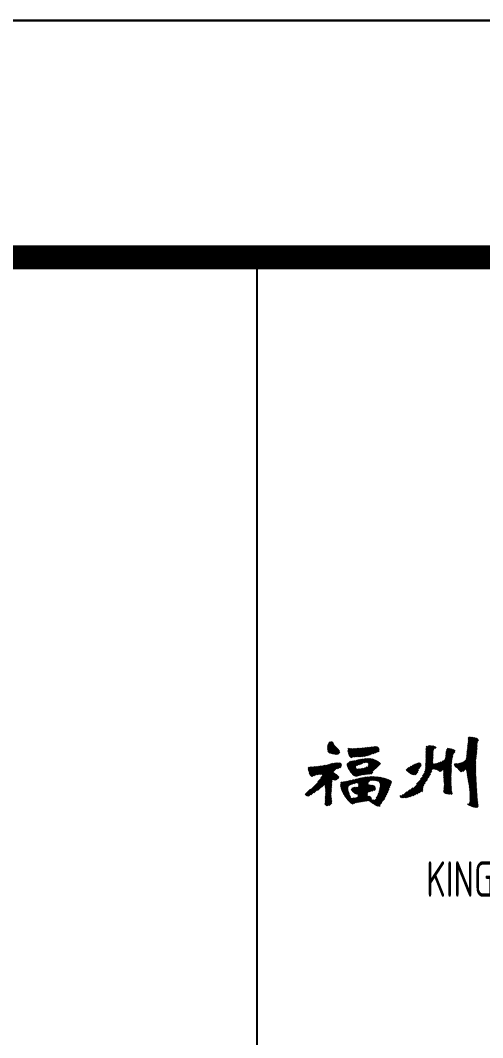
# Model space of a CAD drawing. Extents: x 580289 to 1106878, y -144605 to 78052.
# Drawn here: x 731462 to 733414, y -6472 to -2179 of the extents above; entities that cross this region are included whole.
import ezdxf

# ---------------------------------------------------------------- set-up
doc = ezdxf.new("R2010")
doc.units = 0
doc.header["$LTSCALE"] = 100
doc.layers.add('T图框', color=7, linetype='CONTINUOUS')
doc.layers.add('图框', color=254, linetype='CONTINUOUS')
doc.styles.add('HZTXT', font='tssdeng.shx', dxfattribs={"width": 0.7, "bigfont": 'tssdchn.shx'})

# ---------------------------------------------------------------- blocks, each defined once
blk = doc.blocks.new('A$C72C84CBD')
at = {"layer": '图框', "color": 0}
for p, q in [((76100, 1000), (76100, 58400)), ((76988.5, 56323.2), (77033.5, 56368.3)), ((76989.1, 56328.4), (77031.1, 56370.3)), ((76989.8, 56333.5), (77027.8, 56371.5)), ((76990.4, 56338.6), (77024.2, 56372.4)), ((76990.9, 56343.6), (77020.5, 56373.2)), ((76991.5, 56348.6), (77016.7, 56373.9)), ((76991.9, 56353.6), (77012.9, 56374.5)), ((76992.4, 56358.5), (77009, 56375.1)), ((76992.7, 56363.3), (77005, 56375.6)), ((76992.8, 56368), (77000.8, 56376)), ((76993.4, 56373), (76995.8, 56375.4)), ((76398.1, 56334.5), (76419.2, 56355.6)), ((76398.2, 56330.1), (76421.7, 56353.6)), ((76398.5, 56325.9), (76423.3, 56350.8)), ((76398.7, 56339.6), (76415.6, 56356.5)), ((76399, 56321.9), (76424.6, 56347.5)), ((76399.6, 56318.1), (76426.1, 56344.5)), ((76400.6, 56314.5), (76427.9, 56341.9)), ((76402.1, 56311.5), (76430, 56339.5)), ((76402.5, 56347.9), (76409.5, 56354.9)), ((76404.6, 56309.6), (76432.3, 56337.3)), ((76407.9, 56308.4), (76434.5, 56335)), ((76411.4, 56307.4), (76436.9, 56332.9)), ((76415, 56306.5), (76439.2, 56330.7)), ((76418.7, 56305.7), (76441.6, 56328.6)), ((76422.4, 56304.9), (76443.8, 56326.3)), ((76426.2, 56304.2), (76445.7, 56323.7)), ((76484.6, 56317.8), (76494.8, 56328)), ((76484.9, 56322.6), (76490.3, 56328)), ((76485, 56313.6), (76499.1, 56327.7)), ((76485.7, 56309.9), (76503.4, 56327.6)), ((76486.7, 56306.3), (76507.9, 56327.6)), ((76487.8, 56302.9), (76512.4, 56327.6)), ((76489, 56299.7), (76517, 56327.7)), ((76490.4, 56296.6), (76521.7, 56327.9)), ((76492, 56293.7), (76526.4, 56328.1)), ((76494.1, 56291.3), (76531.2, 56328.4)), ((76497.2, 56289.9), (76536, 56328.8)), ((76503.5, 56291.8), (76540.9, 56329.2)), ((76509, 56292.8), (76545.8, 56329.6)), ((76514, 56293.3), (76550.8, 56330.1)), ((76518.8, 56293.6), (76555.8, 56330.6)), ((76523.5, 56293.7), (76560.8, 56331.1)), ((76528, 56293.8), (76565.9, 56331.7)), ((76532.5, 56293.8), (76571, 56332.3)), ((76537.1, 56293.9), (76576.1, 56332.9)), ((76541.7, 56294), (76581.2, 56333.6)), ((76546.4, 56294.3), (76586.3, 56334.2)), ((76551.6, 56294.9), (76591.4, 56334.8)), ((76557.4, 56296.2), (76596.5, 56335.3)), ((76563.5, 56297.9), (76601.4, 56335.8)), ((76569.9, 56299.8), (76605.9, 56335.7)), ((76576.6, 56302), (76609.7, 56335)), ((76583.3, 56304.2), (76612.6, 56333.5)), ((76590, 56306.4), (76614.6, 56331)), ((76596.7, 56308.6), (76615.7, 56327.6)), ((76603.8, 56311.2), (76615.9, 56323.4)), ((76813.7, 56292.1), (76846, 56324.4)), ((76813.8, 56296.7), (76852.6, 56335.5)), ((76813.9, 56301.3), (76849.5, 56336.9)), ((76814, 56305.9), (76846, 56337.9)), ((76814.1, 56310.4), (76842.2, 56338.6)), ((76814.2, 56315), (76838.1, 56339)), ((76814.3, 56319.7), (76833.9, 56339.3)), ((76814.5, 56324.3), (76829.5, 56339.3)), ((76814.8, 56329.1), (76824.8, 56339.1)), ((76815.9, 56334.7), (76818.6, 56337.4)), ((76850.3, 56328.7), (76855.5, 56333.9)), ((76895.5, 56284.2), (76933.3, 56321.9)), ((76896.3, 56289.4), (76930.2, 56323.3)), ((76896.9, 56294.5), (76926.9, 56324.5)), ((76897.6, 56299.7), (76923.4, 56325.5)), ((76898.2, 56304.8), (76919.8, 56326.3)), ((76898.9, 56309.9), (76916.1, 56327.2)), ((76899.6, 56315.1), (76912.4, 56327.9)), ((76900.4, 56320.5), (76908.4, 56328.4)), ((76948.1, 56242.4), (77028.4, 56322.7)), ((76984.5, 56283.3), (77028.7, 56327.5)), ((76985.3, 56288.6), (77028.9, 56332.2)), ((76985.6, 56293.4), (77029, 56336.8)), ((76985.9, 56298.1), (77029, 56341.3)), ((76986.3, 56303), (77029.1, 56345.9)), ((76986.7, 56308), (77029.4, 56350.6)), ((76987.3, 56313), (77030.2, 56356)), ((76987.9, 56318.1), (77034.2, 56364.4)), ((76430.1, 56303.7), (76447.3, 56320.9)), ((76434.3, 56303.3), (76448.4, 56317.5)), ((76438.9, 56303.4), (76448.8, 56313.4)), ((76487.9, 56240.2), (76527.6, 56279.9)), ((76489.4, 56237.2), (76533.1, 56281)), ((76491, 56234.4), (76538.6, 56281.9)), ((76492.8, 56231.6), (76544, 56282.8)), ((76522.9, 56257.3), (76549.2, 56283.6)), ((76529.4, 56259.3), (76554.3, 56284.1)), ((76534.3, 56214.8), (76599.5, 56280)), ((76536.4, 56261.8), (76559.2, 56284.6)), ((76544, 56264.9), (76564, 56284.9)), ((76552, 56268.4), (76568.7, 56285.1)), ((76557.6, 56269.5), (76573.2, 56285.1)), ((76561.9, 56269.3), (76577.6, 56285)), ((76565.5, 56268.4), (76581.8, 56284.7)), ((76568.5, 56266.9), (76585.7, 56284.1)), ((76570.6, 56255.6), (76596.3, 56281.3)), ((76570.8, 56264.8), (76589.4, 56283.3)), ((76572, 56261.4), (76592.9, 56282.4)), ((76611.7, 56314.6), (76615, 56317.9)), ((76812.9, 56255.4), (76842.6, 56285.1)), ((76812.9, 56250.9), (76842.6, 56280.6)), ((76813, 56260), (76842.7, 56289.7)), ((76813.1, 56264.5), (76842.8, 56294.2)), ((76813.2, 56269.1), (76842.8, 56298.8)), ((76813.3, 56273.7), (76842.9, 56303.3)), ((76813.4, 56278.3), (76843, 56308)), ((76813.5, 56282.9), (76843.4, 56312.8)), ((76813.6, 56287.5), (76844, 56317.9)), ((76855.3, 56239.5), (76935.9, 56320)), ((76858.8, 56238.4), (76935.5, 56315.1)), ((76862, 56237.1), (76928.3, 56303.4)), ((76864.7, 56235.4), (76926, 56296.6)), ((76867.5, 56233.7), (76924.5, 56290.7)), ((76870.6, 56232.3), (76923.4, 56285.1)), ((76874.6, 56231.8), (76922.6, 56279.8)), ((76950.2, 56240.1), (77028, 56317.8)), ((76952.3, 56237.6), (77027.6, 56312.9)), ((76954.2, 56235), (77027.1, 56307.9)), ((76956.3, 56232.7), (77026.5, 56302.9)), ((76958.8, 56230.7), (77025.9, 56297.7)), ((76962.2, 56229.6), (77025.2, 56292.6)), ((76968.8, 56231.7), (77024.5, 56287.4)), ((76982, 56240.4), (77023.8, 56282.2)), ((76306.5, 56130.6), (76443, 56267.2)), ((76309.3, 56129), (76447.7, 56267.4)), ((76312.8, 56128), (76451.8, 56266.9)), ((76316.6, 56244), (76321.6, 56249)), ((76317, 56239.9), (76326.7, 56249.6)), ((76317.5, 56128.2), (76454.6, 56265.3)), ((76317.8, 56236.2), (76331.3, 56249.8)), ((76318.7, 56232.6), (76336.1, 56250)), ((76319.7, 56229.2), (76340.9, 56250.3)), ((76320.8, 56225.8), (76345.8, 56250.8)), ((76322, 56222.5), (76350.7, 56251.2)), ((76323.2, 56219.2), (76355.8, 56251.8)), ((76324.5, 56216), (76360.8, 56252.4)), ((76326, 56213), (76366, 56253)), ((76328.3, 56210.8), (76371.2, 56253.7)), ((76332.1, 56210.2), (76376.5, 56254.6)), ((76339.2, 56212.8), (76381.9, 56255.5)), ((76347, 56216), (76387.4, 56256.5)), ((76353, 56217.5), (76393, 56257.5)), ((76357.4, 56186.1), (76438.1, 56266.8)), ((76358.5, 56218.5), (76398.6, 56258.7)), ((76363.6, 56219.2), (76404.7, 56260.3)), ((76368.4, 56219.5), (76411.4, 56262.5)), ((76371, 56204.1), (76433.1, 56266.2)), ((76372.7, 56219.3), (76417.3, 56263.9)), ((76376.1, 56218.2), (76422.8, 56264.9)), ((76376.9, 56214.5), (76427.9, 56265.5)), ((76436.2, 56242.4), (76455.8, 56262)), ((76443, 56244.7), (76456.1, 56257.8)), ((76449.9, 56247.1), (76455.7, 56253)), ((76480.7, 56260), (76493.9, 56273.1)), ((76481.1, 56255.8), (76499.2, 56274)), ((76482.3, 56252.5), (76504.6, 56274.8)), ((76483.6, 56249.4), (76510.2, 56275.9)), ((76485, 56246.3), (76516, 56277.3)), ((76486.4, 56243.2), (76521.9, 56278.7)), ((76494.6, 56228.9), (76517.5, 56251.9)), ((76496.5, 56226.4), (76517.4, 56247.2)), ((76498.5, 56223.9), (76518.2, 56243.6)), ((76500.5, 56221.4), (76520.7, 56241.6)), ((76502.6, 56219), (76524.6, 56241)), ((76504.7, 56216.6), (76529, 56240.9)), ((76507.1, 56214.5), (76533.7, 56241.1)), ((76509.7, 56212.7), (76538.7, 56241.7)), ((76513, 56211.4), (76544.1, 56242.5)), ((76516.9, 56210.8), (76549.9, 56243.8)), ((76522, 56211.5), (76556.2, 56245.7)), ((76528.3, 56213.2), (76564.7, 56249.7)), ((76540.2, 56216.2), (76602.6, 56278.6)), ((76545.9, 56217.4), (76605.6, 56277)), ((76551.3, 56218.3), (76608.4, 56275.4)), ((76556.5, 56219.1), (76611.2, 56273.7)), ((76561.5, 56219.6), (76614, 56272)), ((76566.3, 56219.8), (76616.6, 56270.1)), ((76570.8, 56219.9), (76619, 56268)), ((76575.3, 56219.9), (76620.8, 56265.4)), ((76730.6, 56236), (76741.6, 56247)), ((76732.5, 56233.3), (76752, 56252.9)), ((76734.8, 56231.2), (76761.6, 56257.9)), ((76737.3, 56229.2), (76770.3, 56262.2)), ((76739.9, 56227.3), (76778.3, 56265.7)), ((76742.5, 56225.4), (76784.3, 56267.2)), ((76745.1, 56223.5), (76788.2, 56266.6)), ((76747.8, 56221.7), (76790.9, 56264.9)), ((76750.7, 56220.1), (76792.3, 56261.7)), ((76753.7, 56218.7), (76792.1, 56257)), ((76757.1, 56217.6), (76787.8, 56248.3)), ((76761.3, 56217.3), (76780.8, 56236.7)), ((76774.2, 56176.3), (76863.2, 56265.3)), ((76791.9, 56198.4), (76857.4, 56264)), ((76800.3, 56211.3), (76852.2, 56263.3)), ((76805.5, 56221.1), (76847.8, 56263.3)), ((76808.8, 56228.8), (76843.9, 56263.9)), ((76810.9, 56235.4), (76842.5, 56267)), ((76812.1, 56241.2), (76842.4, 56271.4)), ((76812.8, 56246.3), (76842.5, 56276)), ((76844.4, 56242), (76870, 56267.6)), ((76848.2, 56241.3), (76877.7, 56270.8)), ((76851.8, 56240.4), (76887.1, 56275.7)), ((76884.1, 56236.8), (76922.1, 56274.8)), ((76888.6, 56214.3), (76920.5, 56246.3)), ((76888.7, 56218.9), (76920.7, 56250.9)), ((76888.7, 56209.9), (76920.4, 56241.6)), ((76888.9, 56223.6), (76920.9, 56255.6)), ((76888.9, 56205.6), (76920.3, 56237)), ((76889.1, 56237.3), (76921.7, 56269.9)), ((76889.1, 56228.3), (76921.1, 56260.3)), ((76889.3, 56233), (76921.4, 56265.1)), ((76933.8, 56259.5), (76935.8, 56261.5)), ((76934.1, 56255.3), (76941.8, 56263)), ((76935.8, 56252.6), (76946.7, 56263.4)), ((76938.1, 56250.4), (76952, 56264.3)), ((76940.8, 56248.6), (76957.9, 56265.7)), ((76943.3, 56246.6), (76964.6, 56267.9)), ((76945.8, 56244.6), (76972.6, 56271.4)), ((76984.9, 56238.9), (77023.4, 56277.3)), ((76985.7, 56235.1), (77023.2, 56272.7)), ((76986.1, 56231.1), (77023.2, 56268.1)), ((76986.7, 56227.1), (77023.1, 56263.6)), ((76987.2, 56223.1), (77023.1, 56259.1)), ((76987.7, 56219.2), (77023.1, 56254.6)), ((76988.3, 56215.3), (77023.2, 56250.2)), ((76988.9, 56211.4), (77023.2, 56245.7)), ((76989.5, 56207.5), (77023.3, 56241.3)), ((76990.2, 56203.7), (77023.5, 56237)), ((76326.4, 56132.6), (76423, 56229.2)), ((76340, 56141.7), (76424.4, 56226.1)), ((76354.9, 56152.1), (76427.1, 56224.3)), ((76372.6, 56165.3), (76429.9, 56222.6)), ((76385.5, 56173.8), (76432.7, 56220.9)), ((76387.2, 56170.9), (76435.5, 56219.2)), ((76388.3, 56167.5), (76438.2, 56217.4)), ((76421.2, 56195.9), (76440.7, 56215.5)), ((76425.5, 56195.8), (76442.9, 56213.2)), ((76429.8, 56195.6), (76444.6, 56210.4)), ((76434.6, 56195.9), (76445, 56206.3)), ((76458.2, 56152.2), (76499.2, 56193.2)), ((76459.5, 56148.9), (76505.3, 56194.7)), ((76460.8, 56145.8), (76511.5, 56196.5)), ((76494.9, 56175.4), (76517.7, 56198.2)), ((76502, 56178), (76523.8, 56199.8)), ((76507.1, 56142.7), (76572.5, 56208.1)), ((76508.6, 56180.1), (76529.7, 56201.2)), ((76509.5, 56140.6), (76577.3, 56208.4)), ((76512, 56138.6), (76582, 56208.6)), ((76514.8, 56136.9), (76586.5, 56208.6)), ((76514.8, 56181.8), (76535.5, 56202.5)), ((76518.2, 56135.8), (76591, 56208.6)), ((76520.5, 56183), (76541.1, 56203.7)), ((76524.9, 56182.9), (76546.7, 56204.7)), ((76527.6, 56181.1), (76552.1, 56205.6)), ((76529.1, 56178.1), (76557.4, 56206.4)), ((76529.8, 56169.8), (76567.6, 56207.6)), ((76529.8, 56174.3), (76562.5, 56207.1)), ((76580, 56220.1), (76588.5, 56228.6)), ((76580, 56193.1), (76595.4, 56208.5)), ((76585, 56193.7), (76599.7, 56208.3)), ((76589.6, 56193.7), (76603.9, 56208)), ((76593.9, 56193.6), (76608.1, 56207.7)), ((76598, 56193.2), (76612.2, 56207.3)), ((76602, 56192.6), (76616.2, 56206.8)), ((76605.6, 56191.8), (76620.1, 56206.3)), ((76608.9, 56190.6), (76624, 56205.7)), ((76612, 56189.2), (76627.8, 56205)), ((76614.6, 56187.4), (76631.5, 56204.2)), ((76617, 56185.2), (76635.1, 56203.4)), ((76617.3, 56149.6), (76662, 56194.3)), ((76618.8, 56182.5), (76638.7, 56202.4)), ((76618.8, 56155.6), (76658.9, 56195.7)), ((76619.9, 56161.2), (76655.7, 56197)), ((76620.1, 56179.4), (76642.2, 56201.4)), ((76620.6, 56166.4), (76652.4, 56198.2)), ((76620.9, 56175.6), (76645.6, 56200.4)), ((76620.9, 56171.2), (76649.1, 56199.3)), ((76723.1, 56120.7), (76837.5, 56235.1)), ((76728.1, 56121.2), (76835.5, 56228.6)), ((76733.5, 56122.1), (76832.2, 56220.8)), ((76739.1, 56123.3), (76827, 56211.2)), ((76745.2, 56124.8), (76819, 56198.6)), ((76766.8, 56218.2), (76778.7, 56230.2)), ((76889.2, 56201.5), (76920.2, 56232.4)), ((76889.6, 56197.4), (76920.1, 56227.9)), ((76890, 56193.3), (76920, 56223.3)), ((76890.3, 56189.1), (76920, 56218.8)), ((76890.5, 56184.9), (76919.9, 56214.2)), ((76890.7, 56180.6), (76919.9, 56209.7)), ((76890.7, 56167.1), (76919.8, 56196.2)), ((76890.8, 56176.2), (76919.9, 56205.2)), ((76890.8, 56171.7), (76919.8, 56200.7)), ((76990.8, 56199.8), (77023.6, 56232.6)), ((76991.5, 56196), (77023.7, 56228.2)), ((76992.2, 56192.2), (77023.9, 56223.9)), ((76992.9, 56188.5), (77024, 56219.6)), ((76993.7, 56184.7), (77024.2, 56215.2)), ((76994.4, 56181), (77024.4, 56210.9)), ((76995.1, 56177.2), (77024.6, 56206.6)), ((76995.8, 56173.4), (77024.8, 56202.4)), ((76996.4, 56169.5), (77025, 56198.1)), ((76996.9, 56165.5), (77025.2, 56193.8)), ((76304.2, 56132.8), (76326.4, 56155.1)), ((76389, 56163.8), (76416.6, 56191.4)), ((76389.5, 56159.8), (76416.3, 56186.6)), ((76389.8, 56128.6), (76414, 56152.8)), ((76389.9, 56155.7), (76416, 56181.7)), ((76390.1, 56133.5), (76414.3, 56157.7)), ((76390.2, 56151.5), (76415.6, 56176.9)), ((76390.3, 56138.1), (76414.7, 56162.5)), ((76390.4, 56147.2), (76415.3, 56172.1)), ((76390.4, 56142.7), (76415, 56167.3)), ((76453.4, 56174.3), (76465.6, 56186.5)), ((76453.5, 56169.9), (76471, 56187.4)), ((76453.8, 56179.2), (76460.1, 56185.4)), ((76454, 56165.9), (76476.5, 56188.4)), ((76454.9, 56162.3), (76482, 56189.4)), ((76455.9, 56158.8), (76487.6, 56190.6)), ((76457, 56155.5), (76493.4, 56191.8)), ((76462.2, 56142.7), (76484, 56164.5)), ((76463.6, 56139.6), (76483.7, 56159.7)), ((76465.1, 56136.6), (76484.1, 56155.6)), ((76466.7, 56133.7), (76484.9, 56151.9)), ((76498.9, 56152.4), (76509.1, 56162.6)), ((76499.5, 56094.6), (76578.4, 56173.6)), ((76499.9, 56157.9), (76500.9, 56158.9)), ((76500.5, 56149.5), (76514.7, 56163.7)), ((76502.6, 56147.1), (76519.1, 56163.7)), ((76503, 56093.7), (76582.6, 56173.2)), ((76504.8, 56144.9), (76524.2, 56164.3)), ((76510.2, 56096.3), (76586.7, 56172.9)), ((76517.2, 56098.9), (76590.6, 56172.3)), ((76523, 56100.2), (76594.1, 56171.3)), ((76523.2, 56136.3), (76569.6, 56182.8)), ((76526.2, 56125.8), (76574.4, 56174.1)), ((76526.6, 56135.3), (76569.4, 56178.1)), ((76527, 56131.2), (76571.1, 56175.2)), ((76573.1, 56145.8), (76597, 56169.7)), ((76579.3, 56147.5), (76598.8, 56167.1)), ((76585.7, 56149.4), (76599.7, 56163.4)), ((76586.7, 56096.6), (76663.7, 56173.6)), ((76589.5, 56094.9), (76661.1, 56166.4)), ((76592.3, 56093.2), (76658.2, 56159.1)), ((76592.8, 56152), (76598.9, 56158.1)), ((76595.2, 56091.6), (76655.2, 56151.5)), ((76604.6, 56119), (76666.1, 56180.4)), ((76609.8, 56128.6), (76667.8, 56186.6)), ((76613, 56136.3), (76667.2, 56190.6)), ((76615.4, 56143.2), (76664.8, 56192.6)), ((76713.9, 56120.4), (76746.8, 56153.4)), ((76718.3, 56120.4), (76759.4, 56161.5)), ((76751.9, 56127), (76809.1, 56184.2)), ((76759, 56129.7), (76803.7, 56174.4)), ((76766.7, 56132.8), (76801, 56167.2)), ((76774.9, 56136.6), (76799.7, 56161.4)), ((76783.9, 56141.1), (76799.3, 56156.5)), ((76793.7, 56146.4), (76798.6, 56151.3)), ((76888.5, 56146.9), (76919.9, 56178.3)), ((76888.8, 56142.7), (76920, 56173.9)), ((76889.2, 56152.1), (76919.9, 56182.8)), ((76889.9, 56157.3), (76919.8, 56187.2)), ((76890.4, 56162.3), (76919.8, 56191.7)), ((76890.7, 56140.1), (76920.1, 56169.5)), ((76893.8, 56138.7), (76920.3, 56165.2)), ((76897.3, 56137.8), (76920.5, 56160.9)), ((76901.1, 56137.1), (76920.7, 56156.7)), ((76905, 56136.5), (76921.1, 56152.6)), ((76997.4, 56161.5), (77025.4, 56189.6)), ((76997.9, 56157.5), (77025.7, 56185.3)), ((76998.3, 56153.4), (77025.9, 56181.1)), ((76998.7, 56149.3), (77026.2, 56176.8)), ((76999, 56145.1), (77026.4, 56172.6)), ((76999.3, 56140.9), (77026.7, 56168.4)), ((76999.5, 56136.6), (77026.9, 56164.1)), ((76999.7, 56132.4), (77027.2, 56159.9)), ((76999.8, 56128), (77027.4, 56155.6)), ((76999.9, 56123.6), (77027.7, 56151.4)), ((76387.5, 56094.9), (76413.7, 56121.1)), ((76387.7, 56090.6), (76414.2, 56117.1)), ((76388.5, 56100.4), (76413.3, 56125.2)), ((76388.9, 56105.3), (76413.1, 56129.5)), ((76389, 56114.4), (76413.2, 56138.6)), ((76389, 56109.9), (76413.1, 56133.9)), ((76389.1, 56119), (76413.4, 56143.2)), ((76389.3, 56123.7), (76413.7, 56148)), ((76389.8, 56088.2), (76414.6, 56113.1)), ((76393.3, 56087.3), (76415, 56108.9)), ((76468.4, 56130.9), (76485.9, 56148.4)), ((76470, 56128.1), (76487, 56145)), ((76471.8, 56125.3), (76488.2, 56141.7)), ((76473.6, 56122.6), (76489.4, 56138.4)), ((76475.4, 56120), (76490.7, 56135.2)), ((76477.3, 56117.4), (76491.9, 56132)), ((76479.3, 56114.8), (76493.2, 56128.8)), ((76481.2, 56112.3), (76494.6, 56125.7)), ((76483.3, 56109.8), (76496, 56122.6)), ((76485.3, 56107.4), (76497.8, 56119.9)), ((76487.5, 56105.1), (76500.7, 56118.3)), ((76489.6, 56102.8), (76504.9, 56118)), ((76491.9, 56100.5), (76509.9, 56118.5)), ((76494.2, 56098.4), (76515.3, 56119.4)), ((76496.7, 56096.4), (76521.5, 56121.1)), ((76528.6, 56101.4), (76566.4, 56139.1)), ((76534.1, 56102.3), (76566.2, 56134.4)), ((76539.6, 56103.3), (76566.7, 56130.4)), ((76545, 56104.3), (76568.6, 56127.8)), ((76550.5, 56105.2), (76572, 56126.7)), ((76555.8, 56106.1), (76575.8, 56126)), ((76561.1, 56106.8), (76579.3, 56125.1)), ((76566.1, 56107.4), (76581.7, 56123)), ((76570.5, 56107.3), (76582.4, 56119.2)), ((76573.9, 56106.2), (76583.1, 56115.4)), ((76576.6, 56104.5), (76585, 56112.8)), ((76579.1, 56102.4), (76587.9, 56111.2)), ((76581.5, 56100.4), (76591.7, 56110.5)), ((76584.1, 56098.4), (76596.3, 56110.6)), ((76598.2, 56090), (76651.9, 56143.8)), ((76601.2, 56088.6), (76648.3, 56135.7)), ((76604.3, 56087.2), (76644.1, 56127)), ((76607.4, 56085.9), (76638.8, 56117.2)), ((76704.4, 56124.4), (76707.8, 56127.8)), ((76706.1, 56121.7), (76717.5, 56133)), ((76709.7, 56120.8), (76733.8, 56144.9)), ((76909, 56136), (76921.8, 56148.7)), ((76913, 56135.5), (76922.7, 56145.2)), ((76917.3, 56135.3), (76923.6, 56141.6)), ((76992.3, 56089.1), (77029.4, 56126.2)), ((76995.4, 56087.6), (77029.7, 56122)), ((76997.9, 56099.1), (77029.1, 56130.3)), ((76998.5, 56086.3), (77030.1, 56117.9)), ((76999.6, 56105.4), (77028.8, 56134.5)), ((76999.9, 56110.2), (77028.5, 56138.7)), ((77000, 56119.2), (77028, 56147.2)), ((77000, 56114.7), (77028.2, 56142.9)), ((77001.8, 56085.1), (77030.5, 56113.7)), ((77005.1, 56083.9), (77030.8, 56109.6)), ((76398, 56087.5), (76415.3, 56104.7)), ((76403.9, 56088.9), (76415.1, 56100)), ((76610.8, 56084.8), (76626.7, 56100.6)), ((76615.2, 56084.6), (76618.7, 56088.1)), ((76990.3, 56091.6), (76992.8, 56094)), ((77008.5, 56082.8), (77031.3, 56105.6)), ((77012, 56081.8), (77031.9, 56101.7)), ((77015.6, 56080.9), (77032.5, 56097.8)), ((77019.3, 56080.1), (77033.1, 56094)), ((77023.2, 56079.6), (77033.7, 56090)), ((77027.7, 56079.5), (77033.9, 56085.7))]:
    blk.add_line(p, q, dxfattribs=at)
for points in [[(0, 0), (0, 59400), (84100, 59400), (84100, 0)], [(0, 0), (84100, 0), (84100, 59400), (0, 59400)]]:
    blk.add_lwpolyline(points, close=True, dxfattribs=at)
at = {"layer": '图框', "color": 0, "const_width": 100}
blk.add_lwpolyline([(2500, 1000), (83100, 1000), (83100, 58400), (2500, 58400)], close=True, dxfattribs=at)
at = {"layer": '图框', "color": 0, "style": 'HZTXT', "width": 0.7}
blk.add_text('KING YEA  (CHINA FUZHOU ) ENGINEERING DESIGN CONSULTANTS ,LTD', height=150, dxfattribs=at).set_placement((76814.2, 55701.3))
blk = doc.blocks.new('图框')
at = {"layer": 'T图框', "color": 4}
blk.add_blockref('A$C72C84CBD', (602717, 102743.5), dxfattribs=at)

msp = doc.modelspace()

# ---------------------------------------------------------------- block references
at = {"layer": 'T图框'}
msp.add_blockref('图框', (53644.8, -164322.4), dxfattribs=at)

doc.saveas('drawing.dxf')
